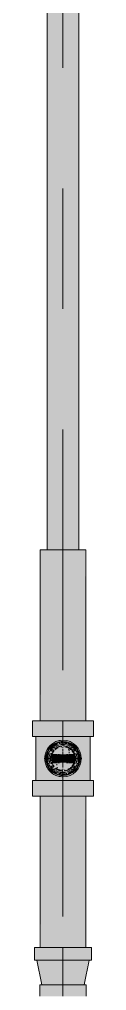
# Model space of a CAD drawing. Header units: millimetres. Extents: x -4000 to 187956, y -58990 to 162485.
# Drawn here: x 96710 to 96790, y 134144 to 135424 of the extents above; entities that cross this region are included whole.
import ezdxf

# ---------------------------------------------------------------- set-up
doc = ezdxf.new("R2010")
doc.units = ezdxf.units.MM
doc.linetypes.add('Dash 1_16_', pattern=[317.5, 158.75, -158.75])
for name, color, linetype, lineweight in [('F-SPRN', 3, 'Continuous', 9), ('P-PIPE', 3, 'Continuous', 9), ('P-PIPE-CNTR', 3, 'Continuous', 9)]:
    doc.layers.add(name, color=color, linetype=linetype, lineweight=lineweight)

# ---------------------------------------------------------------- blocks, each defined once
blk = doc.blocks.new('Sprinkler_Up - DN20-V364-FFS - TANG 1')
at = {"layer": 'F-SPRN', "transparency": 33554534}
for points in [[(-22.2, 0), (-3.9, 0.7), (-1.7, 2.9), (-1.2, 3.5), (-0.4, 5.6), (0.6, 4), (1.2, 3.5), (1.7, 2.9), (4.6, 0), (22.2, 0), (18, 13.1), (6.9, 21.2), (-6.9, 21.2), (-18, 13.1), (-20.5, 5.2)], [(0, -16.7), (4.3, -16.1), (11.8, -11.8), (16.1, -4.3), (15.3, 5.6), (11.8, 11.8), (8.3, 14.4), (0, 16.7), (-4.3, 16.1), (-11.8, 11.8), (-16.1, 4.3), (-16.1, -4.3), (-11.8, -11.8), (-8.3, -14.4), (-2.4, -16)], [(0, -15.6), (7.8, -13.5), (13.5, -7.8), (15.1, -4), (14.4, 5.6), (13.5, 7.8), (7.8, 13.5), (0, 15.6), (-7.8, 13.5), (-11, 11), (-15.1, 4), (-15.1, -4), (-11, -11), (-7.8, -13.5), (-2.4, -15)], [(6.9, -21.2), (18, -13.1), (22.2, 0), (3.9, -0.7), (1.7, -2.9), (1.2, -3.5), (0.6, -4), (-0.6, -4), (-1.2, -3.5), (-1.7, -2.9), (-4.6, 0), (-22.2, 0), (-18, -13.1), (-6.9, -21.2), (3.4, -21.2)], [(-10.9, -5.5), (-10.9, 5.4), (-14.5, 5.4), (-14.5, -5.5)], [(-7.7, -5.5), (-7.7, 5.4), (-10.9, 5.4), (-10.9, -5.5)], [(-7.7, -5.5), (0, -5.5), (0, 5.4), (-7.7, 5.4)], [(0, 0), (5.7, 0), (2.9, 4.9), (-2.9, 4.9), (-5.7, 0), (-2.4, 0)], [(-2.4, -4.9), (2.9, -4.9), (5.7, 0), (-5.7, 0), (-2.9, -4.9)], [(-4.6, 0), (4.6, 0), (0, 4.6), (-2.4, 2.2)], [(0, -4.6), (4.6, 0), (-4.6, 0), (-2.4, -2.2)], [(0, -2.6), (1.3, 0), (-1.8, 0)], [(-1.3, 0), (1.8, 0), (0, 2.6)], [(7.7, -5.5), (7.7, 5.4), (0, 5.4), (0, -5.5)], [(10.9, -5.5), (10.9, 5.4), (7.7, 5.4), (7.7, -5.5)], [(14.5, -5.5), (14.5, 5.4), (10.9, 5.4), (10.9, -5.5)]]:
    blk.add_hatch(color=1, dxfattribs=at).paths.add_polyline_path(points)
at = {"layer": 'F-SPRN', "color": 1}
for p, q in [((-11.5, 5.4), (-14.5, 5.4)), ((-14.5, 5.4), (-11.3, 5.4)), ((-14.5, 5.4), (-14.5, 3.7)), ((-14.5, 3.3), (-14.5, 0)), ((-11.5, 5.4), (-11.5, 4)), ((-10.9, 1.9), (-10.9, 3.6)), ((-10.8, 5.4), (-8, 5.4)), ((-8.1, 5.4), (-10.8, 5.4)), ((-8.1, 5.4), (-8.1, 2.8)), ((-8.1, 2.5), (-8.1, 0.7)), ((-7.7, 4.8), (-7.7, 2.7)), ((-7.7, 4.8), (-7.7, 2.7)), ((-7.7, 2.1), (-7.7, 0.5)), ((-7.7, 2.1), (-7.7, 0.5)), ((-6.7, 5.4), (-4.7, 5.4)), ((-5.8, 3.8), (-5.8, 2.2)), ((-2.1, 0), (-2.1, 0)), ((-2.1, 0), (-2.1, -0.1)), ((-0.5, 2), (-0.6, 2)), ((-0.6, 2), (-0.6, 2)), ((0, 2.1), (-0.1, 2.1)), ((2.1, 0), (2.1, 0.1)), ((2.1, 0), (2.1, 0)), ((4.7, 5.4), (6.5, 5.4)), ((7.7, 5.4), (10.8, 5.4)), ((7.7, 5.2), (7.7, 2.7)), ((7.7, 5.2), (7.7, 2.7)), ((7.7, 2.3), (7.7, 0.5)), ((7.7, 2.3), (7.7, 0.5)), ((10.8, 5.4), (8.1, 5.4)), ((8.1, 5.4), (8.1, 2.8)), ((8.1, 2.5), (8.1, 0.4)), ((10.9, 5.4), (14.5, 5.4)), ((10.9, 3.6), (10.9, 0.2)), ((14.5, 5.4), (11.5, 5.4)), ((11.5, 5.4), (11.5, 4)), ((11.5, 3), (11.5, 0.2)), ((14.5, 5.4), (14.5, -5.5)), ((-14.5, -1.3), (-14.5, -3.7)), ((-11.1, -5.5), (-14.5, -5.5)), ((-14.5, -5.5), (-11.5, -5.5)), ((-10.9, -2.6), (-10.9, -1.3)), ((-10.8, -5.5), (-8.1, -5.5)), ((-7.8, -5.5), (-10.8, -5.5)), ((-8.1, -4.2), (-8.1, -5.5)), ((-7.7, -2.7), (-7.7, -4)), ((-7.7, -2.7), (-7.7, -4)), ((-7, -5.5), (-5.8, -5.5)), ((-4.8, -5.5), (-7, -5.5)), ((-5.8, -2.3), (-5.8, -3.8)), ((-2.1, -0.3), (-2, -0.4)), ((-2, -0.4), (-2, -0.5)), ((-2, -0.5), (-2, -0.6)), ((-2, -0.6), (-2, -0.7)), ((-2, -0.7), (-1.9, -0.7)), ((-1.9, -0.7), (-1.9, -0.8)), ((-1.9, -0.8), (-1.9, -0.9)), ((-1.9, -0.9), (-1.8, -1)), ((-1.8, -1), (-1.8, -1.1)), ((-1.8, -1), (-1.8, -1)), ((-1.8, -1.1), (-1.7, -1.2)), ((-1.7, -1.2), (-1.6, -1.3)), ((-1.7, -1.2), (-1.7, -1.2)), ((-1.6, -1.3), (-1.6, -1.4)), ((-1.6, -1.4), (-1.5, -1.4)), ((-1.5, -1.4), (-1.4, -1.5)), ((-1.4, -1.5), (-1.3, -1.6)), ((-1.4, -1.5), (-1.4, -1.5)), ((-1.3, -1.6), (-1.3, -1.7)), ((-1.3, -1.7), (-1.2, -1.7)), ((-1.2, -1.7), (-1.1, -1.7)), ((-1.1, -1.7), (-1.1, -1.8)), ((-1.1, -1.8), (-1, -1.8)), ((-1, -1.8), (-0.9, -1.9)), ((-0.9, -1.9), (-0.8, -1.9)), ((-0.8, -1.9), (-0.7, -2)), ((-0.8, -1.9), (-0.8, -1.9)), ((-0.7, -2), (-0.6, -2)), ((-0.6, -2), (-0.5, -2)), ((-0.5, -2), (-0.4, -2)), ((-0.4, -2), (-0.3, -2.1)), ((-0.4, -2), (-0.4, -2)), ((-0.3, -2.1), (-0.2, -2.1)), ((-0.2, -2.1), (-0.1, -2.1)), ((-0.1, -2.1), (0, -2.1)), ((0, -2.1), (0.1, -2.1)), ((0.1, -2.1), (0.2, -2.1)), ((0.1, -2.1), (0.1, -2.1)), ((0.2, -2.1), (0.3, -2.1)), ((0.3, -2.1), (0.4, -2)), ((0.4, -2), (0.5, -2)), ((0.5, -2), (0.6, -2)), ((0.6, -2), (0.7, -2)), ((0.6, -2), (0.6, -2)), ((0.7, -2), (0.8, -1.9)), ((0.8, -1.9), (0.9, -1.9)), ((0.9, -1.9), (1, -1.8)), ((0.9, -1.9), (0.9, -1.9)), ((1, -1.8), (1.1, -1.8)), ((1.1, -1.8), (1.2, -1.7)), ((1.2, -1.7), (1.3, -1.6)), ((1.2, -1.7), (1.2, -1.7)), ((1.3, -1.6), (1.4, -1.6)), ((1.4, -1.5), (1.5, -1.5)), ((1.4, -1.6), (1.4, -1.5)), ((1.5, -1.4), (1.6, -1.3)), ((1.5, -1.5), (1.5, -1.4)), ((1.6, -1.3), (1.7, -1.2)), ((1.6, -1.3), (1.6, -1.3)), ((1.7, -1.1), (1.8, -1.1)), ((1.7, -1.2), (1.7, -1.1)), ((1.8, -1), (1.9, -0.9)), ((1.8, -1.1), (1.8, -1)), ((1.9, -0.8), (2, -0.7)), ((1.9, -0.8), (1.9, -0.8)), ((1.9, -0.9), (1.9, -0.8)), ((2, -0.4), (2.1, -0.3)), ((2, -0.5), (2, -0.4)), ((2, -0.5), (2, -0.5)), ((2, -0.6), (2, -0.5)), ((2, -0.7), (2, -0.6)), ((2.1, -0.1), (2.1, 0)), ((2.1, -0.2), (2.1, -0.1)), ((2.1, -0.3), (2.1, -0.2)), ((7, -5.5), (4.8, -5.5)), ((5.8, -2.2), (5.8, -3.8)), ((5.8, -5.5), (7, -5.5)), ((7.7, -0.5), (7.7, -2.3)), ((7.7, -0.5), (7.7, -2.3)), ((7.7, -2.7), (7.7, -5.4)), ((7.7, -2.7), (7.7, -5.4)), ((10.8, -5.5), (7.7, -5.5)), ((8.1, -0.4), (8.1, -2.5)), ((8.1, -2.8), (8.1, -5.5)), ((8.1, -5.5), (10.8, -5.5)), ((10.9, -0.2), (10.9, -3.6)), ((14.5, -5.5), (10.9, -5.5)), ((11.5, -0.2), (11.5, -3)), ((11.5, -4), (11.5, -5.5)), ((11.5, -5.5), (14.5, -5.5))]:
    blk.add_line(p, q, dxfattribs=at)
at = {"layer": 'F-SPRN', "color": 1, "flags": 128}
for points in [[(-0.6, 2), (-0.7, 2), (-0.8, 1.9), (-0.9, 1.9), (-0.9, 1.9), (-1, 1.8), (-1.1, 1.8), (-1.2, 1.7), (-1.2, 1.7), (-1.3, 1.6), (-1.4, 1.6), (-1.4, 1.5), (-1.5, 1.5), (-1.5, 1.4), (-1.6, 1.3), (-1.6, 1.3), (-1.7, 1.2), (-1.7, 1.1), (-1.8, 1.1), (-1.8, 1), (-1.9, 0.9), (-1.9, 0.8), (-1.9, 0.8), (-2, 0.7), (-2, 0.6), (-2, 0.5), (-2, 0.5), (-2, 0.4), (-2.1, 0.3), (-2.1, 0.2), (-2.1, 0.1), (-2.1, 0)], [(-0.1, 2.1), (-0.1, 2.1), (-0.2, 2.1), (-0.3, 2.1), (-0.4, 2), (-0.5, 2)], [(2.1, 0.1), (2.1, 0.2), (2.1, 0.2), (2.1, 0.3), (2, 0.4), (2, 0.5), (2, 0.6), (2, 0.7), (1.9, 0.7), (1.9, 0.8), (1.9, 0.9), (1.8, 1), (1.8, 1), (1.8, 1.1), (1.7, 1.2), (1.7, 1.2), (1.6, 1.3), (1.6, 1.4), (1.5, 1.4), (1.4, 1.5), (1.4, 1.5), (1.3, 1.6), (1.3, 1.7), (1.2, 1.7), (1.1, 1.7), (1.1, 1.8), (1, 1.8), (0.9, 1.9), (0.8, 1.9), (0.8, 1.9), (0.7, 2), (0.6, 2), (0.5, 2), (0.4, 2), (0.4, 2), (0.3, 2.1), (0.2, 2.1), (0.1, 2.1), (0, 2.1)], [(-2.1, -0.1), (-2.1, -0.2), (-2.1, -0.2), (-2.1, -0.3)]]:
    blk.add_lwpolyline(points, dxfattribs=at)
at = {"layer": 'F-SPRN', "color": 1}
for radius, start, end in [(22.2, 360, 180), (21.9, 126.6942, 143.2701), (21.9, 108.2621, 125.7507), (16.7, 121.4181, 130.5751), (16.7, 121.4181, 130.5751), (15.6, 120.5262, 133.2078), (15.6, 120.5262, 133.2078), (16.7, 106.5995, 120), (16.7, 106.5995, 120), (15.6, 114.4363, 119.9813), (15.6, 114.4363, 119.9813), (21.9, 99.348, 107.901), (16.7, 96.4143, 105), (16.7, 96.4143, 105), (21.9, 90.145, 98.8503), (15.6, 95.5762, 100.6843), (15.6, 95.5762, 100.6843), (16.7, 83.0684, 90), (16.7, 83.0684, 90), (21.9, 72.5583, 89.4624), (15.6, 75.573, 80.5892), (15.6, 75.573, 80.5892), (15.6, 67.5614, 74.5481), (15.6, 67.5614, 74.5481), (16.7, 60, 75), (16.7, 60, 75), (15.6, 60.0187, 65.5637), (15.6, 60.0187, 65.5637), (21.9, 54.2493, 71.7379), (15.6, 46.7922, 60), (15.6, 46.7922, 60), (16.7, 49.4249, 58.5819), (16.7, 49.4249, 58.5819), (21.9, 36.7299, 53.3058), (21.9, 165.6773, 179.2615), (21.9, 144.7698, 164.2226), (16.7, 167.6802, 180), (16.7, 167.6802, 180), (16.7, 155.3879, 164.9693), (16.7, 155.3879, 164.9693), (15.6, 166.4265, 180), (15.6, 166.4265, 180), (15.6, 158.6068, 165), (15.6, 158.6068, 165), (16.7, 136.7213, 149.931), (16.7, 136.7213, 149.931), (15.6, 150.9409, 156.3845), (15.6, 150.9409, 156.3845), (15.6, 138.4214, 150), (15.6, 138.4214, 150), (4.63, 155.7832, 180), (4.63, 155.7832, 180), (4.63, 109.0192, 136.335), (4.63, 109.0192, 136.335), (5.71, 115.0275, 120), (2.56, 173.7923, 180), (2.56, 173.7923, 180), (2.56, 109.0192, 168.8278), (2.56, 109.0192, 168.8278), (2.04, 109.0192, 180), (4.63, 17.9592, 90), (4.63, 17.9592, 90), (3.81, 57.0577, 90), (2.56, 14.5599, 90), (2.56, 14.5599, 90), (2.04, 10.4703, 90), (3.81, 16.1605, 43.8358), (15.6, 30, 41.5786), (15.6, 30, 41.5786), (16.7, 30, 43.2787), (16.7, 30, 43.2787), (15.6, 23.6155, 29.5646), (15.6, 23.6155, 29.5646), (15.6, 15, 21.3932), (15.6, 15, 21.3932), (16.7, 15, 24.6121), (16.7, 15, 24.6121), (15.6, 360, 13.6618), (15.6, 0, 13.6618), (16.7, 360, 12.3198), (16.7, 0, 12.3198), (21.9, 15.7774, 35.2302), (21.9, 0.7385, 14.3227), (22.2, 180, 360), (21.9, 180.7385, 194.3227), (21.9, 195.1849, 215.2302), (16.7, 180, 192.3198), (16.7, 180, 192.3198), (16.7, 195.0307, 204.6121), (16.7, 195.0307, 204.6121), (15.6, 181.9082, 193.6618), (15.6, 181.9082, 193.6618), (15.6, 197.3339, 209.5646), (15.6, 197.3339, 209.5646), (16.7, 210.069, 223.2787), (16.7, 210.069, 223.2787), (15.6, 212.5472, 221.5786), (15.6, 212.5472, 221.5786), (16.7, 229.4249, 238.5819), (16.7, 229.4249, 238.5819), (15.6, 233.795, 240), (15.6, 233.795, 240), (4.63, 197.9592, 0), (4.63, 197.9592, 270), (5.71, 240, 244.9725), (2.56, 180, 186.2077), (2.56, 180, 186.2077), (2.56, 191.1677, 270), (2.56, 191.1677, 270), (3.81, 237.0577, 360), (2.04, 190.4703, 270), (4.63, 270, 360), (2.04, 270, 0), (2.56, 270, 0), (2.56, 270, 360), (15.6, 300, 313.2078), (15.6, 300, 313.2078), (16.7, 301.4181, 310.5751), (16.7, 301.4181, 310.5751), (15.6, 318.4214, 330), (15.6, 318.4214, 330), (16.7, 316.7213, 330), (16.7, 316.7213, 330), (15.6, 330.4354, 345), (15.6, 330.4354, 336.3845), (15.6, 339.6139, 345), (15.6, 346.3382, 360), (15.6, 346.3382, 360), (16.7, 335.3879, 345), (16.7, 335.3879, 345), (16.7, 347.6802, 360), (16.7, 347.6802, 360), (21.9, 324.7698, 344.8151), (21.9, 345.6773, 359.2615), (21.9, 216.7299, 233.3058), (21.9, 234.2493, 251.7379), (16.7, 240, 255), (16.7, 240, 255), (15.6, 240.0187, 254.5481), (15.6, 240.0187, 254.5481), (21.9, 252.5583, 269.4624), (15.6, 255, 260.5892), (15.6, 255, 260.5892), (15.6, 261.1539, 267.64), (15.6, 261.1539, 267.64), (16.7, 263.0684, 270), (16.7, 263.0684, 270), (21.9, 270.145, 278.8503), (15.6, 275.5762, 280.6843), (15.6, 275.5762, 280.6843), (16.7, 276.4143, 285), (16.7, 276.4143, 285), (21.9, 279.348, 287.901), (16.7, 286.5995, 300), (16.7, 286.5995, 300), (15.6, 294.4363, 299.9813), (15.6, 294.4363, 299.9813), (21.9, 288.2621, 305.7507), (21.9, 306.6942, 323.2701)]:
    blk.add_arc((0, 0), radius, start, end, dxfattribs=at)
blk = doc.blocks.new('Steel_Transition_Threaded_HoaPhat - Standard-V370-FFS - TANG 1')
at = {"layer": 'P-PIPE', "lineweight": 13, "transparency": 33554534}
h = blk.add_hatch(color=1, dxfattribs=at)
h.paths.add_polyline_path([(96750, 134427.6), (96755.8, 134428.4), (96761.3, 134430.6), (96765.9, 134434.2), (96769.5, 134438.8), (96771.7, 134444.3), (96772.5, 134450.1), (96771.7, 134455.9), (96769.5, 134461.3), (96765.9, 134466), (96761.3, 134469.6), (96755.8, 134471.8), (96750, 134472.6), (96744.2, 134471.8), (96738.8, 134469.6), (96734.1, 134466), (96730.5, 134461.3), (96728.2, 134455.7), (96727.5, 134450.1), (96728.3, 134444.3), (96730.5, 134438.8), (96734.1, 134434.2), (96738.8, 134430.6), (96747.6, 134427.9)])
h.paths.add_polyline_path([(96750, 134430), (96744.8, 134430.7), (96740, 134432.7), (96735.8, 134435.9), (96732.6, 134440), (96730.6, 134444.9), (96729.9, 134450.1), (96730.8, 134455.7), (96732.6, 134460.1), (96735.8, 134464.3), (96740, 134467.5), (96744.8, 134469.5), (96750, 134470.2), (96755.2, 134469.5), (96760.1, 134467.5), (96764.2, 134464.3), (96767.4, 134460.1), (96769.4, 134455.3), (96770.1, 134450.1), (96769.4, 134444.9), (96767.4, 134440), (96764.2, 134435.9), (96760.1, 134432.7), (96755.2, 134430.7)])
for points in [[(96750, 134430), (96750, 134433.7), (96741.8, 134435.9), (96735.8, 134441.9), (96733.6, 134450.1), (96735.8, 134458.3), (96741.8, 134464.3), (96750, 134466.5), (96750, 134470.2), (96744.8, 134469.5), (96740, 134467.5), (96735.8, 134464.3), (96732.6, 134460.1), (96730.6, 134455.3), (96729.9, 134450.1), (96730.6, 134444.9), (96732.6, 134440), (96735.8, 134435.9), (96740, 134432.7), (96747.6, 134430.3)], [(96750, 134430), (96755.2, 134430.7), (96760.1, 134432.7), (96764.2, 134435.9), (96767.4, 134440), (96769.4, 134444.9), (96770.1, 134450.1), (96769.2, 134455.7), (96767.4, 134460.1), (96764.2, 134464.3), (96760.1, 134467.5), (96755.2, 134469.5), (96750, 134470.2), (96750, 134466.5), (96758.2, 134464.3), (96764.2, 134458.3), (96766.4, 134450.1), (96764.2, 134441.9), (96758.2, 134435.9), (96750, 134433.7)], [(96750, 134431.6), (96754.8, 134432.2), (96759.3, 134434.1), (96763.1, 134437), (96766, 134440.8), (96767.9, 134445.3), (96768.5, 134450.1), (96767.5, 134455.7), (96766, 134459.3), (96763.1, 134463.2), (96759.3, 134466.1), (96754.8, 134468), (96750, 134468.6), (96745.2, 134468), (96740.8, 134466.1), (96736.9, 134463.2), (96732.5, 134455.7), (96732.1, 134454.9), (96731.5, 134450.1), (96732.1, 134445.3), (96734, 134440.8), (96736.9, 134437), (96740.8, 134434.1), (96747.6, 134431.9)]]:
    blk.add_hatch(color=1, dxfattribs=at).paths.add_polyline_path(points)
at = {"layer": 'P-PIPE', "color": 20, "lineweight": 13}
for radius, start, end in [(22.5, 90, 270), (22.5, 90, 135), (20.1, 109.6859, 125.0043), (20.1, 100.9975, 105), (20.1, 90.5246, 98.5089), (22.5, 270, 90), (22.5, 15, 90), (20.1, 75.0607, 87.9279), (20.1, 54.9957, 75), (22.5, 135, 165), (20.1, 150, 162.7449), (18.5, 157.6232, 165), (18.5, 157.6232, 165), (20.1, 128.8856, 148.1553), (18.5, 136.4297, 150), (18.5, 136.4297, 150), (16.4, 143.5463, 150), (18.5, 123.4976, 133.2041), (18.5, 123.4976, 133.2041), (16.4, 121.0738, 128.0319), (18.5, 106.819, 120), (18.5, 106.819, 120), (16.4, 113.4045, 120), (16.4, 107.4657, 111.9681), (18.5, 91.4353, 103.2046), (18.5, 91.4353, 103.2046), (16.4, 96.2132, 104.6042), (18.5, 78.0986, 90), (18.5, 78.0986, 90), (18.5, 60, 75), (18.5, 60, 75), (16.4, 66.9681, 72.9388), (16.4, 60.5934, 66.5955), (18.5, 46.7959, 56.5024), (18.5, 46.7959, 56.5024), (20.1, 31.8447, 51.1144), (18.5, 30, 43.5703), (18.5, 30, 43.5703), (18.5, 15, 22.3768), (18.5, 17.8713, 22.3768), (20.1, 17.2551, 30), (22.5, 165.4667, 255), (22.5, 165, 165.4667), (20.1, 166.0499, 193.9501), (20.1, 163.6386, 165), (20.1, 197.2551, 210), (18.5, 166.5939, 193.4061), (18.5, 166.5939, 180), (18.5, 180, 193.4061), (18.5, 195, 202.3768), (18.5, 195, 202.3768), (16.4, 180.8106, 191.4533), (16.4, 168.5467, 175.1607), (22.5, 270, 0), (16.4, 338.0319, 342.8691), (16.4, 351.9681, 0), (16.4, 0, 6.4537), (18.5, 337.6232, 345), (18.5, 337.6232, 345), (20.1, 330, 342.7449), (18.5, 15, 17.8713), (18.5, 346.5939, 13.4061), (18.5, 0, 13.4061), (18.5, 346.5939, 0), (20.1, 15, 16.3614), (20.1, 346.0499, 13.9501), (22.5, 14.5333, 15), (22.5, 0, 14.5333), (20.1, 211.8447, 225), (18.5, 210, 223.5703), (18.5, 210, 223.5703), (20.1, 225, 231.1144), (16.4, 210.6635, 216.4537), (18.5, 226.7959, 236.5024), (18.5, 226.7959, 236.5024), (20.1, 234.9957, 240), (20.1, 240, 255), (18.5, 240, 255), (18.5, 240, 255), (16.4, 240, 246.5955), (20.1, 255.0607, 267.9279), (18.5, 258.0986, 262.5392), (18.5, 258.0986, 262.5392), (18.5, 264.3307, 270), (18.5, 264.3307, 270), (16.4, 264.1652, 268.506), (18.5, 271.4353, 283.2046), (18.5, 271.4353, 283.2046), (16.4, 276.2132, 283.9063), (20.1, 280.9975, 285), (16.4, 287.4657, 291.9681), (18.5, 286.819, 300), (18.5, 286.819, 300), (16.4, 293.5463, 300), (20.1, 289.6859, 300), (20.1, 300, 305.0043), (18.5, 303.4976, 313.2041), (18.5, 303.4976, 313.2041), (20.1, 308.8856, 315), (18.5, 316.4297, 330), (18.5, 316.4297, 330), (20.1, 315, 328.1553), (22.5, 255, 270), (20.1, 270.5246, 278.5089)]:
    blk.add_arc((96750, 134450.1), radius, start, end, dxfattribs=at)

msp = doc.modelspace()

# ---------------------------------------------------------------- hatches: boundary and pattern name
at = {"layer": 'P-PIPE', "lineweight": 5, "transparency": 33554534}
for points in [[(96750, 134725.1), (96750, 136406.5), (96728.9, 136406.5), (96729.6, 134725.1), (96744.5, 134725.1)], [(96750, 134725.1), (96771.1, 134725.1), (96770.4, 136406.5), (96750, 136406.5), (96750, 135076.2)]]:
    msp.add_hatch(color=1, dxfattribs=at).paths.add_polyline_path(points)
at = {"layer": 'P-PIPE', "transparency": 33554534}
for points in [[(96728.7, 134499.7), (96750, 134499.7), (96750, 134725.1), (96719.8, 134725.1), (96720.9, 134499.7), (96723.9, 134499.7)], [(96779.1, 134499.7), (96780.2, 134499.7), (96779.1, 134725.1), (96750, 134725.1), (96750, 134499.7), (96776.1, 134499.7)], [(96711.1, 134479.1), (96750, 134479.1), (96750, 134499.7), (96709.8, 134499.7), (96709.8, 134479.1)], [(96750, 134479.1), (96790.2, 134479.1), (96790.2, 134499.7), (96750, 134499.7), (96750, 134492.2)], [(96718.9, 134421.3), (96750, 134421.3), (96750, 134428.9), (96742.6, 134430.3), (96736.3, 134433.9), (96731.7, 134439.4), (96729.2, 134446.3), (96729.9, 134455.7), (96731.7, 134460.7), (96736.4, 134466.2), (96742.6, 134469.9), (96750, 134471.2), (96750, 134479.1), (96714.1, 134479.1), (96714.1, 134421.3), (96715.3, 134421.3)], [(96750, 134426), (96756.2, 134426.8), (96762.1, 134429.2), (96767.1, 134433), (96770.9, 134438), (96773.3, 134443.8), (96774.1, 134450.1), (96773.3, 134456.3), (96770.9, 134462.1), (96767.1, 134467.1), (96762.1, 134471), (96756.2, 134473.4), (96750, 134474.2), (96743.8, 134473.4), (96737.9, 134471), (96733, 134467.1), (96729.1, 134462.1), (96726.6, 134455.7), (96725.9, 134450.1), (96726.7, 134443.8), (96729.1, 134438), (96733, 134433), (96737.9, 134429.2), (96747.6, 134426.3)], [(96785.9, 134421.3), (96785.9, 134479.1), (96750, 134479.1), (96750, 134471.2), (96757.4, 134469.9), (96763.7, 134466.2), (96768.3, 134460.7), (96770.8, 134453.8), (96770.8, 134446.3), (96768.3, 134439.4), (96763.7, 134433.9), (96757.4, 134430.3), (96750, 134428.9), (96750, 134421.3), (96784.7, 134421.3)], [(96741.7, 134435.6), (96742.8, 134437.6), (96741.7, 134441.7), (96742.8, 134445.9), (96745.8, 134449), (96757.2, 134454.3), (96758.4, 134458.4), (96757.2, 134462.6), (96755.9, 134464.3), (96750, 134466.8), (96741.7, 134464.6), (96735.5, 134458.4), (96733.3, 134450.1), (96735.5, 134441.7), (96738.2, 134438.3)], [(96750, 134433.4), (96758.4, 134435.6), (96761.8, 134438.3), (96766.1, 134445.8), (96766.1, 134454.4), (96761.8, 134461.9), (96758.4, 134464.6), (96750, 134466.8), (96745.7, 134466.2), (96738.2, 134461.9), (96733.9, 134454.4), (96733.9, 134445.8), (96738.2, 134438.3), (96741.7, 134435.6), (96747.6, 134434)], [(96750, 134400.6), (96750, 134421.3), (96709.8, 134421.3), (96709.8, 134400.6), (96739.6, 134400.6)], [(96790.2, 134400.6), (96790.2, 134421.3), (96750, 134421.3), (96750, 134400.6), (96788.9, 134400.6)], [(96742.2, 134201.1), (96750, 134201.1), (96750, 134400.6), (96719.8, 134400.6), (96720.9, 134201.1), (96734.9, 134201.1)], [(96750, 134201.1), (96780.2, 134201.1), (96779.1, 134400.6), (96750, 134400.6), (96750, 134346.2)], [(96750, 134184.3), (96787.7, 134184.3), (96787.7, 134201.1), (96712.4, 134200.2), (96712.4, 134184.3), (96740.3, 134184.3)], [(96774.3, 134151.7), (96778.1, 134151.7), (96783.4, 134184.3), (96715.5, 134184.3), (96722.9, 134151.7), (96769.9, 134151.7)], [(96719.2, 134136.8), (96780.8, 134136.8), (96779.8, 134151.7), (96719.2, 134151.7)]]:
    msp.add_hatch(color=1, dxfattribs=at).paths.add_polyline_path(points)

# ---------------------------------------------------------------- linework, layer by layer
at = {"layer": 'P-PIPE', "color": 20, "lineweight": 13}
for p, q in [((96728.9, 136406.5), (96728.9, 134725.1)), ((96771.1, 134725.1), (96771.1, 136406.5)), ((96719.8, 134725.1), (96719.8, 134499.7)), ((96780.2, 134725.1), (96719.8, 134725.1)), ((96780.2, 134499.7), (96780.2, 134725.1)), ((96709.8, 134499.7), (96709.8, 134479.1)), ((96711.1, 134499.7), (96709.8, 134499.7)), ((96750, 134499.7), (96709.8, 134499.7)), ((96719.6, 134499.7), (96711.1, 134499.7)), ((96719.8, 134499.7), (96720.9, 134499.7)), ((96721.4, 134499.7), (96778.6, 134499.7)), ((96729.9, 134499.7), (96721.5, 134499.7)), ((96739.6, 134499.7), (96729.9, 134499.7)), ((96750, 134499.7), (96739.6, 134499.7)), ((96760.4, 134499.7), (96750, 134499.7)), ((96790.2, 134499.7), (96750, 134499.7)), ((96770.1, 134499.7), (96760.4, 134499.7)), ((96778.5, 134499.7), (96770.1, 134499.7)), ((96779.1, 134499.7), (96780.2, 134499.7)), ((96788.9, 134499.7), (96780.4, 134499.7)), ((96790.2, 134499.7), (96788.9, 134499.7)), ((96790.2, 134479.1), (96790.2, 134499.7)), ((96709.8, 134479.1), (96711.1, 134479.1)), ((96709.8, 134479.1), (96750, 134479.1)), ((96711.1, 134479.1), (96713.9, 134479.1)), ((96714.1, 134479.1), (96714.1, 134421.3)), ((96715.3, 134479.1), (96721.5, 134479.1)), ((96718.9, 134479.1), (96715.3, 134479.1)), ((96732.1, 134479.1), (96715.3, 134479.1)), ((96724.6, 134479.1), (96718.9, 134479.1)), ((96721.5, 134479.1), (96729.9, 134479.1)), ((96732.1, 134479.1), (96724.6, 134479.1)), ((96729.9, 134479.1), (96739.6, 134479.1)), ((96739.5, 134479.1), (96732.1, 134479.1)), ((96739.5, 134479.1), (96732.1, 134479.1)), ((96740.7, 134479.1), (96750, 134479.1)), ((96750, 134479.1), (96740.7, 134479.1)), ((96750, 134479.1), (96740.7, 134479.1)), ((96750, 134479.1), (96759.3, 134479.1)), ((96750, 134479.1), (96790.2, 134479.1)), ((96759.3, 134479.1), (96750, 134479.1)), ((96759.3, 134479.1), (96750, 134479.1)), ((96760.4, 134479.1), (96770.1, 134479.1)), ((96768, 134479.1), (96760.5, 134479.1)), ((96768, 134479.1), (96760.5, 134479.1)), ((96775.4, 134479.1), (96768, 134479.1)), ((96784.7, 134479.1), (96768, 134479.1)), ((96770.1, 134479.1), (96778.5, 134479.1)), ((96781.1, 134479.1), (96775.4, 134479.1)), ((96778.5, 134479.1), (96784.7, 134479.1)), ((96784.7, 134479.1), (96781.1, 134479.1)), ((96785.9, 134421.3), (96785.9, 134479.1)), ((96786.1, 134479.1), (96790.2, 134479.1)), ((96709.8, 134421.3), (96709.8, 134400.6)), ((96713.9, 134421.3), (96709.8, 134421.3)), ((96750, 134421.3), (96709.8, 134421.3)), ((96721.5, 134421.3), (96715.3, 134421.3)), ((96715.3, 134421.3), (96718.9, 134421.3)), ((96715.3, 134421.3), (96739.5, 134421.3)), ((96718.9, 134421.3), (96724.6, 134421.3)), ((96729.9, 134421.3), (96721.5, 134421.3)), ((96724.6, 134421.3), (96732.1, 134421.3)), ((96739.6, 134421.3), (96729.9, 134421.3)), ((96732.1, 134421.3), (96739.5, 134421.3)), ((96747.6, 134421.3), (96740.7, 134421.3)), ((96740.7, 134421.3), (96747.6, 134421.3)), ((96740.7, 134421.3), (96750, 134421.3)), ((96750, 134421.3), (96747.7, 134421.3)), ((96747.7, 134421.3), (96750, 134421.3)), ((96759.3, 134421.3), (96750, 134421.3)), ((96790.2, 134421.3), (96750, 134421.3)), ((96750, 134421.3), (96759.3, 134421.3)), ((96750, 134421.3), (96759.3, 134421.3)), ((96770.1, 134421.3), (96760.4, 134421.3)), ((96760.5, 134421.3), (96768, 134421.3)), ((96760.5, 134421.3), (96768, 134421.3)), ((96768, 134421.3), (96775.4, 134421.3)), ((96768, 134421.3), (96775.4, 134421.3)), ((96778.5, 134421.3), (96770.1, 134421.3)), ((96775.4, 134421.3), (96781.1, 134421.3)), ((96775.4, 134421.3), (96784.7, 134421.3)), ((96784.7, 134421.3), (96778.5, 134421.3)), ((96781.1, 134421.3), (96784.7, 134421.3)), ((96788.9, 134421.3), (96786.1, 134421.3)), ((96790.2, 134421.3), (96788.9, 134421.3)), ((96790.2, 134400.6), (96790.2, 134421.3)), ((96709.8, 134400.6), (96711.1, 134400.6)), ((96709.8, 134400.6), (96750, 134400.6)), ((96711.1, 134400.6), (96719.6, 134400.6)), ((96719.8, 134400.6), (96719.8, 134201.1)), ((96720.9, 134400.6), (96719.8, 134400.6)), ((96778.6, 134400.6), (96721.4, 134400.6)), ((96721.5, 134400.6), (96729.9, 134400.6)), ((96729.9, 134400.6), (96739.6, 134400.6)), ((96739.6, 134400.6), (96750, 134400.6)), ((96750, 134400.6), (96760.4, 134400.6)), ((96750, 134400.6), (96790.2, 134400.6)), ((96760.4, 134400.6), (96770.1, 134400.6)), ((96770.1, 134400.6), (96778.5, 134400.6)), ((96780.2, 134400.6), (96779.1, 134400.6)), ((96780.2, 134201.1), (96780.2, 134400.6)), ((96780.4, 134400.6), (96788.9, 134400.6)), ((96788.9, 134400.6), (96790.2, 134400.6)), ((96712.4, 134201.1), (96712.4, 134184.3)), ((96787.7, 134201.1), (96712.4, 134201.1)), ((96717.4, 134201.1), (96712.4, 134201.1)), ((96719.6, 134201.1), (96717.4, 134201.1)), ((96719.8, 134201.1), (96723.2, 134201.1)), ((96723.4, 134201.1), (96720.6, 134201.1)), ((96731.2, 134201.1), (96723.8, 134201.1)), ((96723.9, 134201.1), (96776.1, 134201.1)), ((96740.3, 134201.1), (96731.2, 134201.1)), ((96750, 134201.1), (96740.3, 134201.1)), ((96759.7, 134201.1), (96750, 134201.1)), ((96768.8, 134201.1), (96759.7, 134201.1)), ((96776.2, 134201.1), (96768.8, 134201.1)), ((96779.4, 134201.1), (96776.6, 134201.1)), ((96776.8, 134201.1), (96780.2, 134201.1)), ((96786.4, 134201.1), (96780.4, 134201.1)), ((96787.7, 134201.1), (96786.4, 134201.1)), ((96787.7, 134184.3), (96787.7, 134201.1)), ((96712.4, 134184.3), (96715.2, 134184.3)), ((96712.4, 134184.3), (96787.7, 134184.3)), ((96715.2, 134184.3), (96716.4, 134184.3)), ((96715.5, 134184.3), (96721.9, 134151.7)), ((96717.4, 134184.3), (96723.4, 134184.3)), ((96723.4, 134184.3), (96731.2, 134184.3)), ((96731.2, 134184.3), (96740.3, 134184.3)), ((96741, 134184.3), (96750, 134184.3)), ((96750, 134184.3), (96759, 134184.3)), ((96759.7, 134184.3), (96768.8, 134184.3)), ((96768.8, 134184.3), (96776.6, 134184.3)), ((96776.6, 134184.3), (96782.6, 134184.3)), ((96778.1, 134151.7), (96784.5, 134184.3)), ((96783.6, 134184.3), (96784.8, 134184.3)), ((96784.8, 134184.3), (96786.4, 134184.3)), ((96786.4, 134184.3), (96787.7, 134184.3)), ((96719.2, 134151.7), (96719.2, 134136.8)), ((96780.8, 134151.7), (96719.2, 134151.7)), ((96720.3, 134151.7), (96719.2, 134151.7)), ((96721.7, 134151.7), (96720.3, 134151.7)), ((96728.2, 134151.7), (96723.3, 134151.7)), ((96734.6, 134151.7), (96728.2, 134151.7)), ((96742, 134151.7), (96734.6, 134151.7)), ((96750, 134151.7), (96742.7, 134151.7)), ((96757.3, 134151.7), (96750, 134151.7)), ((96765.4, 134151.7), (96758, 134151.7)), ((96771.8, 134151.7), (96765.4, 134151.7)), ((96776.7, 134151.7), (96771.8, 134151.7)), ((96779.8, 134151.7), (96778.3, 134151.7)), ((96780.8, 134151.7), (96779.8, 134151.7)), ((96780.8, 134136.8), (96780.8, 134151.7))]:
    msp.add_line(p, q, dxfattribs=at)
for radius, start, end in [(24.1, 90, 270), (24.1, 120, 180), (21.1, 111.9789, 125.8689), (24.1, 90, 120), (21.1, 99.731, 105), (21.1, 90, 96.9789), (24.1, 0, 90), (24.1, 270, 90), (21.1, 75, 87.7707), (21.1, 62.2293, 71.1321), (21.1, 156.9789, 164.505), (21.1, 141.9789, 146.1637), (21.1, 137.2293, 141.8404), (21.1, 126.9789, 135), (21.1, 54.1311, 60), (21.1, 38.1596, 53.0211), (21.1, 33.8363, 38.0211), (21.1, 25.3987, 30), (21.1, 15.495, 23.0211), (24.1, 180, 195), (24.1, 195, 210), (21.1, 171.9789, 177.9758), (21.1, 182.0242, 186.9789), (21.1, 165.7378, 171.9292), (21.1, 189.3488, 194.2622), (21.1, 164.505, 165), (21.1, 195, 201.9789), (24.1, 270, 0), (21.1, 338.0211, 345), (21.1, 15, 15.495), (21.1, 345.7378, 357.9758), (21.1, 2.2548, 12.7707), (24.1, 210, 225), (21.1, 205.3987, 210), (24.1, 225, 255), (21.1, 218.1596, 231.9789), (21.1, 234.4236, 245.5764), (21.1, 288.8679, 297.7452), (21.1, 300, 305.8689), (21.1, 308.0211, 321.8404), (21.1, 330, 334.6013), (24.1, 255, 270), (21.1, 255, 260.6512), (21.1, 264.9275, 270), (21.1, 270, 278.0211), (21.1, 279.731, 285)]:
    msp.add_arc((96750, 134450.1), radius, start, end, dxfattribs=at)
at = {"layer": 'P-PIPE', "color": 1}
for centre, radius, start, end in [((96750, 134450.1), 16.7, 157.579, 164.2722), ((96750, 134458.4), 8.35, 69.0027, 79.2369), ((96750, 134458.4), 8.35, 50.2727, 60.5692), ((96750, 134458.4), 8.35, 20.1285, 29.0413), ((96750, 134458.4), 8.35, 8.0385, 17.9918), ((96750, 134458.4), 8.35, 352.2824, 1.6717), ((96750, 134450.1), 16.7, 46.0317, 57.203), ((96750, 134450.1), 16.7, 32.3031, 45.2846), ((96750, 134450.1), 16.7, 23.4069, 31.0974), ((96750, 134450.1), 16.7, 16.9375, 22.421), ((96750, 134450.1), 16.7, 170.1108, 177.203), ((96750, 134450.1), 16.7, 182.797, 189.8892), ((96750, 134450.1), 16.7, 190.2154, 195.2487), ((96750, 134441.7), 8.35, 131.0366, 150), ((96750, 134441.7), 8.35, 115.6806, 125.5287), ((96750, 134441.7), 8.35, 90, 100.6842), ((96750, 134458.4), 8.35, 270, 280.6842), ((96750, 134458.4), 8.35, 316.3183, 330), ((96750, 134450.1), 16.7, 328.9026, 336.686), ((96750, 134450.1), 16.7, 337.2636, 343.0625), ((96750, 134450.1), 16.7, 350.1108, 355.6907), ((96750, 134450.1), 16.7, 231.8726, 237.203), ((96750, 134441.7), 8.35, 172.0327, 181.5407), ((96750, 134441.7), 8.35, 199.9004, 209.0413), ((96750, 134450.1), 16.7, 254.7154, 259.6727), ((96750, 134450.1), 16.7, 264.6626, 270), ((96750, 134450.1), 16.7, 308.1274, 313.9683), ((96750, 134450.1), 16.7, 314.7154, 320.6908)]:
    msp.add_arc(centre, radius, start, end, dxfattribs=at)
at = {"layer": 'P-PIPE-CNTR', "color": 1, "linetype": 'Dash 1_16_'}
for p, q in [((96750, 134725.1), (96750, 136406.5)), ((96750, 134725.1), (96750, 136406.5)), ((96750, 134725.1), (96750, 134499.7)), ((96750, 134725.1), (96750, 134499.7)), ((96750, 134472.6), (96750, 134475.1)), ((96750, 134471.2), (96750, 134472.6)), ((96750, 134468.6), (96750, 134470.2)), ((96750, 134466.8), (96750, 134468.6)), ((96750, 134463.6), (96750, 134465.2)), ((96750, 134459.8), (96750, 134462.6)), ((96750, 134455.7), (96750, 134459.1)), ((96725, 134450.1), (96727.5, 134450.1)), ((96727.8, 134450.1), (96731.5, 134450.1)), ((96731.5, 134450.1), (96733.3, 134450.1)), ((96736.9, 134450.1), (96738.6, 134450.1)), ((96739.1, 134450.1), (96740.4, 134450.1)), ((96740.4, 134450.1), (96742.3, 134450.1)), ((96745.4, 134450.1), (96747.6, 134450.1)), ((96748.7, 134450.1), (96750, 134450.1)), ((96750, 134452.6), (96750, 134454.3)), ((96750, 134450.1), (96750, 134452.1)), ((96750, 134448), (96750, 134450.1)), ((96750, 134450.1), (96751.3, 134450.1)), ((96750, 134445.9), (96750, 134447.5)), ((96750, 134441.1), (96750, 134444.6)), ((96752.4, 134450.1), (96754.6, 134450.1)), ((96755.7, 134450.1), (96763.5, 134450.1)), ((96766.4, 134450.1), (96767.9, 134450.1)), ((96768.5, 134450.1), (96772.2, 134450.1)), ((96772.5, 134450.1), (96775, 134450.1)), ((96750, 134438.1), (96750, 134440.4)), ((96750, 134435), (96750, 134436.5)), ((96750, 134431.6), (96750, 134433.4)), ((96750, 134430), (96750, 134431.6)), ((96750, 134427.6), (96750, 134428.9)), ((96750, 134425.1), (96750, 134427.6)), ((96750, 134400.6), (96750, 134201.1)), ((96750, 134400.6), (96750, 134201.1))]:
    msp.add_line(p, q, dxfattribs=at)
at = {"layer": 'P-PIPE-CNTR', "color": 20, "lineweight": 13}
for p, q in [((96750, 134474.2), (96750, 134499.7)), ((96750, 134471.2), (96750, 134472.6)), ((96750, 134468.6), (96750, 134470.2)), ((96750, 134466.8), (96750, 134468.6)), ((96750, 134463.6), (96750, 134465.2)), ((96750, 134459.8), (96750, 134462.6)), ((96750, 134456.5), (96750, 134459.1)), ((96750, 134452.6), (96750, 134454.3)), ((96750, 134450.1), (96750, 134452.1)), ((96750, 134448), (96750, 134450.1)), ((96750, 134445.9), (96750, 134447.5)), ((96750, 134441.3), (96750, 134444.6)), ((96750, 134438.1), (96750, 134440.4)), ((96750, 134435), (96750, 134436.5)), ((96750, 134431.6), (96750, 134433.4)), ((96750, 134430), (96750, 134431.6)), ((96750, 134427.6), (96750, 134428.9)), ((96750, 134426), (96750, 134427.6)), ((96750, 134400.6), (96750, 134426)), ((96750, 134201.1), (96750, 134136.8))]:
    msp.add_line(p, q, dxfattribs=at)

# ---------------------------------------------------------------- block references
at = {"layer": 'F-SPRN', "color": 1}
msp.add_blockref('Sprinkler_Up - DN20-V364-FFS - TANG 1', (96750, 134450.1), dxfattribs=at)
at = {"layer": 'P-PIPE', "color": 20, "lineweight": 13}
msp.add_blockref('Steel_Transition_Threaded_HoaPhat - Standard-V370-FFS - TANG 1', (0, 0), dxfattribs=at)

doc.saveas('drawing.dxf')
